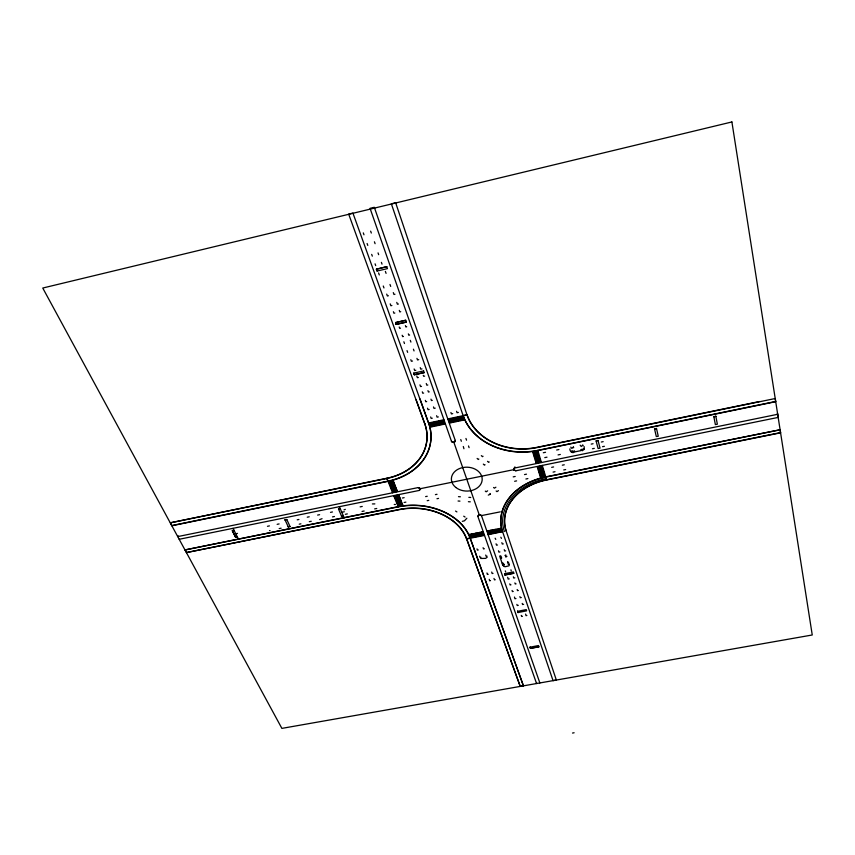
<?xml version="1.0" encoding="UTF-8"?>
<svg xmlns="http://www.w3.org/2000/svg" width="855" height="855" viewBox="0 0 855 855"><rect width="100%" height="100%" fill="white"/><g stroke="black" fill="none" stroke-linecap="round" stroke-linejoin="round"><path stroke-width="1.28" d="M509.452 564.599L509.003 565.818L505.23 566.715L503.627 566.363L503.05 564.824M470.165 538.244L470.165 537.998A57.253 42.44 3.2 0 0 398.184 506.652L184.979 549.936L398.163 506.897A57.274 42.44 3.2 0 1 470.165 538.244L523.431 685.849L470.165 537.998L466.574 538.703A53.566 39.704 3.2 0 0 399.285 509.441L186.411 552.576L399.274 509.676A53.576 39.704 3.2 0 1 466.574 538.949L484.539 535.422M463.143 415.669L467.001 414.857A58.525 47.431 -2.4 0 0 536.908 447.582L775.218 398.526L775.72 401.7L537.816 450.574A62.554 50.702 -2.4 0 1 463.143 415.669L391.355 203.821L395.651 202.785L467.001 414.857L447.742 418.939M419.976 398.9L428.569 423.001A61.528 48.607 6.6 0 1 387.999 481.365L171.855 525.772L170.434 522.79L386.866 478.234A57.542 45.465 6.6 0 0 424.753 423.567L416.096 399.734M170.434 522.79L386.845 478.479A57.552 45.465 6.6 0 0 424.743 423.813L424.753 423.567M423.578 370.952L413.735 373.111L414.322 374.747L424.155 372.598L414.322 374.747M413.735 373.111L414.333 374.629M398.184 506.652L393.685 495.644M406.317 322.1L396.239 324.376L406.317 322.1L405.719 320.251L395.63 322.527L396.239 324.376M405.719 320.251L395.619 322.645M387.999 481.365L386.866 478.234L392.552 492.811M386.802 266.675L376.424 269.207L377.087 271.035L387.443 268.63L386.802 266.675L376.424 269.207M377.087 271.035L376.446 269.09M341.508 516.078L343.315 515.597L341.508 516.078L338.505 509.024L340.301 508.661L338.505 509.024M290.016 526.498L288.253 526.851L290.016 526.498L286.82 519.53L285.046 519.893L286.82 519.53M235.713 537.474L232.325 530.602L234.067 530.25L232.293 530.731L235.713 537.474L237.487 536.993L235.745 537.346M177.99 535.615L177.733 536.598L418.202 487.574L420.639 488.825L419.292 490.428L179.197 539.281M509.398 563.905L508.276 564.247L507.785 562.098M501.458 557.802L500.335 558.144L499.844 556.402M466.851 518.237L464.457 520.802L462.341 521.347M572.252 450.938L572.487 452.562L573.673 452.519L574.442 451.419M487.2 557.193L485.64 558.379L480.66 558.454M322.046 518.675L319.642 519.584M490.172 494.286L488.28 495.109M498.444 490.663L496.947 491.625L496.146 490.973M487.628 490.834L486.132 491.785L485.309 491.112M495.9 487.211L494.404 488.162L493.581 487.478M478.843 459.082L478.266 459.466L477.133 458.43M483.043 456.271L482.455 456.656L481.333 455.619M485.031 464.757L484.454 465.141L483.332 464.115M489.22 461.967L488.643 462.352L487.521 461.326M604.389 446.31L602.54 446.684M593.06 443.724L591.211 444.098M603.17 441.65L601.311 442.024M594.3 448.373L592.462 448.747M546.997 457.179L544.774 457.628M560.314 454.454L558.069 454.913M545.543 452.284L543.31 452.744M558.892 449.548L556.648 450.008M438.551 498.401L436.958 498.732M427.233 496.274L425.63 496.605M437.023 494.297L435.419 494.618M428.783 500.378L427.19 500.699M404.137 497.663L402.395 498.016M405.89 502.131L404.148 502.484M374.853 503.884L372.395 503.937M364.166 511.023L362.06 511.44M376.745 508.479L374.629 508.907M345.345 509.345L343.988 509.858M334.444 516.495L332.51 516.89M347.312 513.898L345.356 514.293M362.253 506.438L360.137 506.865M309.221 516.794L307.244 517.19M300.907 523.826L299.218 524.168M319.599 514.689L317.622 515.084M311.263 521.283L309.296 521.678M332.456 511.963L330.511 512.359M279.104 523.933L277.148 524.329M281.135 528.198L279.179 528.593M298.897 519.477L297.198 519.819M269.421 525.9L267.465 526.295M564.268 464.789L562.323 465.184M555.013 471.704L553.078 472.099M565.647 469.555L563.712 469.951M515.191 476.47L513.214 476.876M526.488 474.183L524.51 474.578M516.602 480.884L514.635 481.28M527.866 478.597L525.9 479.003M553.602 466.948L551.667 467.343M451.429 441.18C452.06 443.072 455.758 442.527 455.223 440.389L374.308 207.295L370.044 208.331L451.429 441.18C452.081 443.05 455.715 442.559 455.223 440.389M419.292 490.428L420.585 488.633L418.202 487.574M539.858 682.953L481.461 515.597L480.371 514.635L478.704 514.721L477.827 516.324L536.566 683.53L536.523 682.525M470.282 501.832L468.401 501.703M460.375 496.787L458.483 496.659M470.742 497.482L468.85 497.354M459.947 501.137L458.066 501.009M500.271 511.856L481.461 515.597L479.163 514.571L477.827 516.324M388.394 295.755L387.39 295.98L386.716 294.109M394.967 294.238L393.963 294.473L393.3 292.602M391.879 305.491L390.874 305.716L390.211 303.867M398.419 303.995L397.425 304.22L396.763 302.371M394.818 313.048L393.941 313.24L393.396 311.722M400.706 311.712L399.841 311.904L399.296 310.376M400.503 328.181L399.691 328.352L399.21 326.995M406.702 326.781L405.89 326.963L405.409 325.605M403.453 336.421L402.652 336.603L402.171 335.256M409.62 335.042L408.818 335.224L408.348 333.877M412.516 361.024L411.383 361.27L410.827 359.709M418.736 359.656L417.507 359.923L416.951 358.352M415.819 370.268L414.696 370.514L414.141 368.965M422.007 368.911L420.788 369.178L420.243 367.629M418.352 377.472L417.39 377.675L416.78 375.965M424.668 376.093L423.706 376.296L423.278 375.356M580.919 449.687L583.912 448.95L584.36 449.495L584.125 446.577M421.536 386.364L420.575 386.567L419.965 384.878M427.821 385.007L426.859 385.21L426.26 383.51M423.631 393.065L422.798 393.247L422.295 391.846M429.285 391.846L428.451 392.028L427.949 390.628M426.666 401.572L425.843 401.743L425.341 400.364M432.299 400.364L431.465 400.535L430.973 399.157M429.146 409.449L428.045 409.684L427.511 408.198M435.206 408.156L434.019 408.412L433.485 406.927M452.712 413.638L451.419 413.906L450.927 412.484M458.355 412.441L457.062 412.709L456.57 411.276M432.277 418.202L431.187 418.437L430.653 416.962M438.316 416.919L437.119 417.176L436.606 415.701M443.895 419.752L428.569 423.001L352.923 213.087L348.669 214.103L424.743 423.813M467.012 414.622A58.503 47.42 -2.4 0 0 536.897 447.347L759.529 401.508M171.919 525.526L388.02 481.119A61.507 48.607 6.6 0 0 428.579 422.755M463.154 415.434A62.543 50.702 -2.4 0 0 537.806 450.339L775.656 401.465M537.784 452.733L533.21 453.674L533.028 453.075L537.603 452.135L538.511 455.117L533.948 456.046L533.766 455.459L538.329 454.518M596.095 440.881L598.03 440.485L600.039 448.138L598.105 448.533L596.106 440.998L598.03 440.485M654.535 428.889L656.501 428.483L658.264 436.253L656.298 436.531L654.556 429.007L656.501 428.483M713.85 416.716L715.838 416.31L713.85 416.716L715.368 424.593L717.356 424.187L715.838 416.31M537.966 453.332L533.402 454.262L533.584 454.86L538.148 453.92M581.165 450.585L574.827 451.878L574.581 450.98L571.706 451.536C571.877 453.684 569.291 449.826 569.954 448.8M420.585 488.633L513.534 469.705L515.886 470.784L778.178 417.411L777.43 413.339L777.687 414.29L514.261 468.113L513.609 469.887L515.886 470.784M235.756 533.755L237.487 533.402M341.797 512.263L344.287 511.75M397.351 503.2L401.711 502.313L401.487 501.757L397.126 502.633L398.238 505.433L402.598 504.557L402.374 504.001L398.013 504.877M397.575 503.755L401.925 502.879L402.149 503.435L397.799 504.322M395.427 504.461L394.251 504.482M502.58 531.885A58.364 44 -3.4 0 1 545.821 477.079L780.113 429.776L545.811 476.834A58.354 43.99 -3.4 0 0 502.569 531.639L488.141 534.717M780.53 432.598L546.687 479.73A54.581 41.158 -3.4 0 0 506.192 530.934L506.192 531.179A54.602 41.158 -3.4 0 1 546.698 479.976L780.594 432.833L780.049 429.531M497.503 544.988L496.541 545.169L496.06 543.801M503.285 543.865L502.323 544.047L501.853 542.679M478.308 549.936L477.443 550.107L477.005 548.878M484.4 548.75L483.524 548.921L483.086 547.692M499.908 551.945L498.946 552.138L498.476 550.78M505.658 550.834L504.707 551.026L504.236 549.658M480.948 557.289L480.083 557.449L479.644 556.231M487.008 556.113L486.142 556.284L485.704 555.055M505.134 555.344L506.085 555.162M508.704 562.301L507.592 562.515L507.581 561.949M488.216 574.293L487.382 574.421L486.965 572.957M493.014 573.374L492.127 573.513L491.721 572.048M504.557 573.716L513.374 571.91L513.812 573.32L505.006 574.998L504.557 573.716L505.006 574.998M505.006 574.87L513.812 573.192M490.492 580.641L489.659 580.78L489.252 579.327M495.269 579.733L494.5 579.882L493.976 578.429M509.249 578.888L508.18 579.092L507.678 577.275M514.817 577.83L513.759 578.033L513.331 576.815M510.959 584.82L510.157 584.97L509.772 583.88M516.067 583.847L515.266 583.997L514.892 582.907M513.246 591.425L512.444 591.585L512.06 590.495M518.333 590.474L517.532 590.623L517.157 589.533M515.95 598.532L514.924 598.724L514.454 597.047M521.304 597.527L520.278 597.72L519.893 596.598M518.29 605.319L517.264 605.511L516.88 604.399M523.634 604.325L522.608 604.517L522.223 603.406M517.617 611.336L526.231 609.615L526.648 610.833L518.045 612.554L517.617 611.207L518.045 612.554M522.458 616.295L521.635 616.444L521.272 615.408M526.862 615.482L526.028 615.632L525.601 614.072M530.068 647.192L538.49 645.546L538.896 646.84L530.463 648.357L530.068 647.192L530.463 648.357M530.463 648.229L538.896 646.84M520.15 686.17L466.574 538.703L520.15 686.17L523.42 685.592M572.519 733.045L574.111 732.767M536.876 452.284L538.265 452.071M397.607 505.497L398.943 505.294M465.067 517.029L463.709 516.185M456.912 511.91L455.555 511.055M269.517 530.549L270.095 530.677M463.934 448.747L463.303 446.502M469.096 447.667L468.508 445.957M461.347 441.266L460.76 439.534M466.541 440.186L465.943 438.455M501.447 538.383L500.827 537.229M495.761 539.387L495.141 538.223M489.99 493.463L490.428 494.062M407.643 352.346L407.023 350.614M404.479 343.518L403.859 341.776M414.044 350.924L413.435 349.193M410.913 342.086L410.293 340.333M383.97 287.964L383.275 286.008M379.31 274.957L378.594 272.969M375.708 265.606L375.078 263.842M372.32 256.158L371.679 254.384M390.692 286.414L389.998 284.459M386.075 273.376L385.37 271.398M367.789 245.417L367.105 243.515M382.025 264.131L381.405 262.367M363.974 234.794L363.29 232.881M378.669 254.672L378.038 252.888M375.089 243.686L374.415 241.794M371.316 233.052L370.632 231.139M185.043 549.69L186.476 552.33M233.009 528.337L238.47 539.131M285.046 519.893L288.253 526.851M339.382 506.694L344.191 517.788M433.635 422.488L434.96 426.185L435.729 426.025L434.404 422.317L430.578 423.129L431.903 426.827L432.673 426.666L431.337 422.969M432.876 422.648L434.201 426.346L433.432 426.506L432.106 422.808M395.63 322.527L396.25 324.259M423.578 370.835L424.155 372.598M453.855 442.302L479.163 514.571M501.661 558.037L501.009 556.145L500.047 555.761M505.636 571.942L505.337 570.884M500.453 558.272L502.676 565.134L503.916 564.546M499.972 531.917L498.86 528.657L499.587 528.508L500.699 531.767L497.086 532.483L495.964 529.224L496.691 529.085L497.802 532.334M499.256 532.056L498.144 528.796L497.418 528.935L498.529 532.195M511.226 570.873L510.937 569.815M502.569 531.639L553.046 680.633L556.348 680.046L506.192 530.934M541.407 462.459L537.806 450.339M542.294 465.409L546.698 479.976L545.821 477.079M573.427 446.876L573.673 447.774M582.843 445.038L583.035 445.733M430.482 422.594L430.792 423.727M500.517 531.244L500.763 531.992M571.557 451.119L571.749 452.359M513.534 469.705L514.924 466.883M505.337 555.333L505.818 557.086L506.94 556.338M583.815 449.506L582.415 450.735L581.336 449.42M582.65 445.263L581.25 446.502L580.16 445.177M573.256 447.186L571.856 448.426L570.777 447.112M546.249 478.287L546.26 478.522A56.483 42.579 -3.4 0 0 504.386 531.532M504.119 564.621L504.129 565.187L503.477 563.306L502.313 563.146M731.901 121.955L42.75 288.039L281.883 728.385L812.25 634.987L731.901 121.955M429.809 423.289L429.05 423.46L430.375 427.147L431.144 426.987L429.809 423.289M435.932 421.996L435.174 422.156L436.488 425.865L437.258 425.705L435.932 421.996M437.471 421.675L436.702 421.836L438.017 425.534L438.786 425.373L437.471 421.675M439 421.344L438.241 421.504L439.555 425.213L440.314 425.053L439 421.344M440.539 421.023L439.769 421.184L441.084 424.892L441.843 424.732L440.539 421.023M442.067 420.703L441.308 420.863L442.612 424.572L443.382 424.401L442.067 420.703M443.606 420.371L442.837 420.532L444.14 424.24L444.91 424.08L443.606 420.371M449.185 419.196L448.415 419.356L449.709 423.065L450.478 422.904L449.185 419.196M450.724 418.865L449.954 419.025L451.248 422.744L452.006 422.584L450.724 418.865M452.263 418.544L451.493 418.704L452.776 422.423L453.545 422.263L452.263 418.544M453.802 418.213L453.032 418.373L454.315 422.092L455.084 421.932L453.802 418.213M455.341 417.892L454.571 418.052L455.854 421.772L456.623 421.611L455.341 417.892M456.88 417.561L456.11 417.721L457.382 421.451L458.152 421.28L456.88 417.561M458.419 417.24L457.649 417.4L458.921 421.12L459.691 420.959L458.419 417.24M459.958 416.909L459.188 417.069L460.46 420.799L461.23 420.639L459.958 416.909M461.497 416.577L460.727 416.748L461.999 420.468L462.769 420.307L461.497 416.577M463.047 416.257L462.277 416.417L463.538 420.147L464.308 419.987L463.047 416.257M393.108 480.531L388.694 481.44L388.929 482.017L393.332 481.109L393.108 480.531M537.25 450.938L532.665 451.878L532.847 452.477L537.432 451.536L537.25 450.938M393.567 481.686L389.153 482.594L389.388 483.171L393.792 482.263L393.567 481.686M394.016 482.84L389.613 483.738L389.837 484.315L394.251 483.417L394.016 482.84M394.476 483.983L390.072 484.892L390.297 485.469L394.7 484.561L394.476 483.983M394.925 485.138L390.521 486.035L390.756 486.613L395.149 485.715L394.925 485.138M538.693 455.715L534.119 456.645L534.3 457.243L538.864 456.303L538.693 455.715M395.384 486.281L390.981 487.179L391.205 487.756L395.609 486.858L395.384 486.281M539.045 456.901L534.482 457.831L534.664 458.43L539.227 457.489L539.045 456.901M395.833 487.425L391.44 488.323L391.665 488.9L396.057 488.002L395.833 487.425M539.409 458.088L534.845 459.017L535.027 459.605L539.591 458.675L539.409 458.088M396.282 488.568L391.889 489.466L392.114 490.043L396.506 489.146L396.282 488.568M539.762 459.274L535.209 460.204L535.39 460.792L539.943 459.862L539.762 459.274M396.731 489.712L392.338 490.61L392.573 491.176L396.955 490.278L396.731 489.712M540.125 460.45L535.572 461.379L535.754 461.978L540.307 461.048L540.125 460.45M397.18 490.856L392.798 491.753L393.022 492.32L397.404 491.422L397.18 490.856M540.478 461.636L535.935 462.566L536.106 463.154L540.659 462.224L540.478 461.636M398.815 494.981L394.433 495.868L394.657 496.434L399.039 495.547L398.815 494.981M541.771 465.911L537.239 466.83L537.41 467.418L541.952 466.499L541.771 465.911M399.264 496.114L394.882 497.001L395.106 497.567L399.477 496.68L399.264 496.114M542.134 467.087L537.592 468.006L537.774 468.593L542.305 467.674L542.134 467.087M399.702 497.247L395.331 498.134L395.555 498.689L399.926 497.802L399.702 497.247M542.487 468.262L537.955 469.181L538.126 469.758L542.658 468.839L542.487 468.262M400.151 498.369L395.78 499.256L396.004 499.822L400.375 498.935L400.151 498.369M542.84 469.427L538.308 470.346L538.49 470.934L543.01 470.015L542.84 469.427M400.6 499.502L396.228 500.389L396.453 500.945L400.824 500.068L400.6 499.502M543.192 470.592L538.661 471.511L538.842 472.099L543.363 471.18L543.192 470.592M401.038 500.624L396.677 501.511L396.902 502.077L401.262 501.19L401.038 500.624M543.545 471.768L539.024 472.676L539.195 473.264L543.716 472.345L543.545 471.768M543.898 472.933L539.377 473.841L539.558 474.429L544.069 473.51L543.898 472.933M544.25 474.098L539.729 475.006L539.911 475.594L544.421 474.675L544.25 474.098M544.603 475.252L540.082 476.171L540.264 476.748L544.774 475.84L544.603 475.252M402.812 505.123L398.462 506L398.687 506.555L403.036 505.679L402.812 505.123M544.956 476.417L540.435 477.325L540.616 477.913L545.127 476.994L544.956 476.417M469.812 534.364L469.085 534.503L470.25 537.742L470.977 537.603L469.812 534.364M471.244 534.086L470.528 534.225L471.693 537.464L472.409 537.314L471.244 534.086M472.687 533.798L471.96 533.937L473.125 537.175L473.841 537.036L472.687 533.798M474.13 533.52L473.403 533.659L474.568 536.897L475.284 536.758L474.13 533.52M475.562 533.231L474.846 533.37L476 536.609L476.716 536.47L475.562 533.231M477.005 532.954L476.288 533.093L477.443 536.331L478.159 536.192L477.005 532.954M478.447 532.665L477.721 532.804L478.875 536.053L479.591 535.914L478.447 532.665M479.89 532.387L479.163 532.526L480.318 535.764L481.034 535.625L479.89 532.387M481.333 532.099L480.606 532.238L481.75 535.487L482.477 535.348L481.333 532.099M482.776 531.821L482.049 531.96L483.193 535.198L483.909 535.059L482.776 531.821M488.013 530.784L487.286 530.934L488.419 534.183L489.146 534.033L488.013 530.784M489.455 530.506L488.739 530.645L489.862 533.894L490.588 533.755L489.455 530.506M490.909 530.218L490.182 530.357L491.304 533.616L492.031 533.467L490.909 530.218M492.352 529.94L491.625 530.079L492.747 533.328L493.474 533.189L492.352 529.94M493.795 529.651L493.079 529.79L494.19 533.05L494.917 532.9L493.795 529.651M495.248 529.363L494.521 529.512L495.644 532.761L496.36 532.622L495.248 529.363M501.041 528.23L500.314 528.369L501.425 531.628L502.142 531.489L501.041 528.23M455.854 487.478A15.411 11.949 1 0 0 481.654 482.37A15.411 11.949 1 0 0 462.844 467.557A15.411 11.949 1 0 0 455.854 487.478"/></g></svg>
